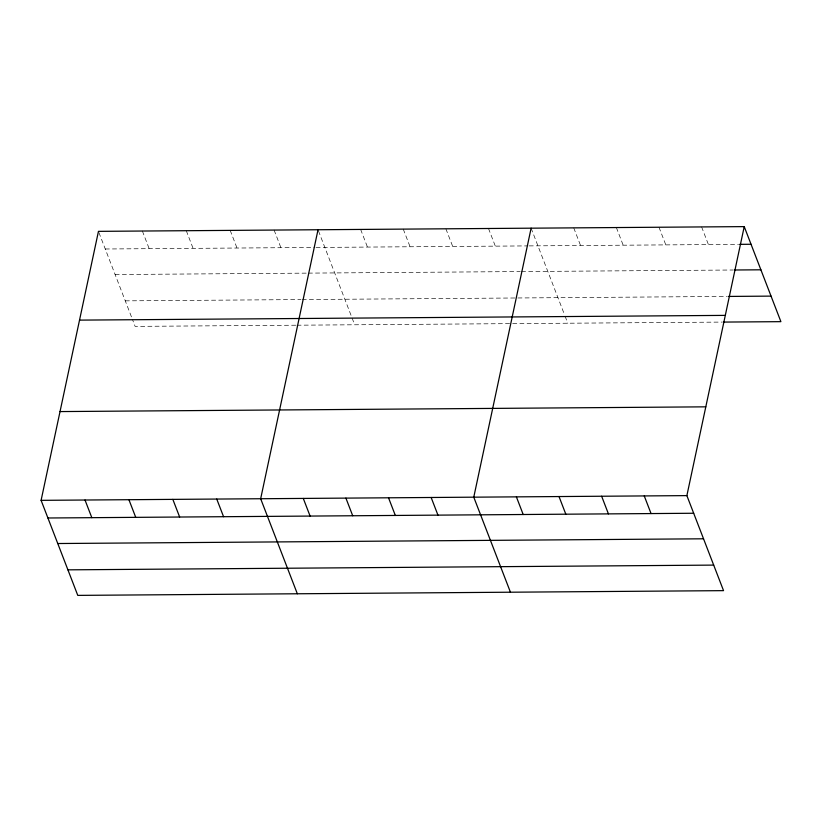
<?xml version="1.0" encoding="UTF-8"?>
<svg xmlns="http://www.w3.org/2000/svg" width="822" height="822" viewBox="0 0 822 822"><rect width="100%" height="100%" fill="white"/><g stroke="black" fill="none" stroke-linecap="round" stroke-linejoin="round"><path stroke-width="0.62" stroke-dasharray="4.11 3.08" d="M105.267 248.994L314.795 247.463M316.049 247.453L527.909 245.901M529.163 245.891L738.505 244.36M115.121 274.538L307.079 273.13M308.332 273.12L520.213 271.568M521.467 271.558L733.316 270.006M125.273 300.852L300.924 299.568M302.177 299.557L727.172 296.434M295.725 325.214L135.127 326.385L132.445 319.429M296.978 325.204L721.983 322.09M701.608 226.934L708.42 244.576M658.987 227.242L665.799 244.884M616.366 227.56L623.179 245.203M573.746 227.869L580.558 245.511M531.125 228.177L564.663 315.093M565.104 316.254L567.797 323.221M488.504 228.495L495.317 246.138M445.884 228.804L452.696 246.446M403.263 229.122L410.075 246.764M360.642 229.43L367.455 247.073M318.474 230.92L354.693 324.782M274.106 230.068L280.918 247.71M230.191 230.386L237.003 248.028M186.286 230.705L193.088 248.357M142.37 231.033L149.183 248.676M98.907 232.534L131.993 318.268"/><path stroke-width="1.23" d="M744.229 226.615L686.873 495.615L723.545 590.648L77.771 595.385L41.1 500.341L98.455 231.352L744.229 226.615L780.9 321.659L723.237 322.08M318.022 229.739L260.666 498.738L297.338 593.772M531.125 228.177L473.77 497.176L510.441 592.21M739.759 244.35L751.041 244.268M734.57 269.996L760.895 269.801M728.426 296.434L771.046 296.115M79.529 320.118L725.302 315.381M60.027 411.575L705.8 406.839M41.1 500.341L686.873 495.615M47.912 517.994L693.676 513.257M57.766 543.527L703.529 538.8M67.918 569.841L713.691 565.104M644.253 495.923L651.055 513.565M601.632 496.231L608.434 513.884M559.011 496.55L565.813 514.192M516.391 496.858L523.193 514.51M431.149 497.485L437.951 515.127M388.529 497.793L395.331 515.445M345.908 498.111L352.71 515.754M303.287 498.42L310.089 516.072M216.751 499.057L223.563 516.699M172.836 499.375L179.648 517.028M128.92 499.704L135.733 517.346M85.015 500.023L91.817 517.665"/></g></svg>
